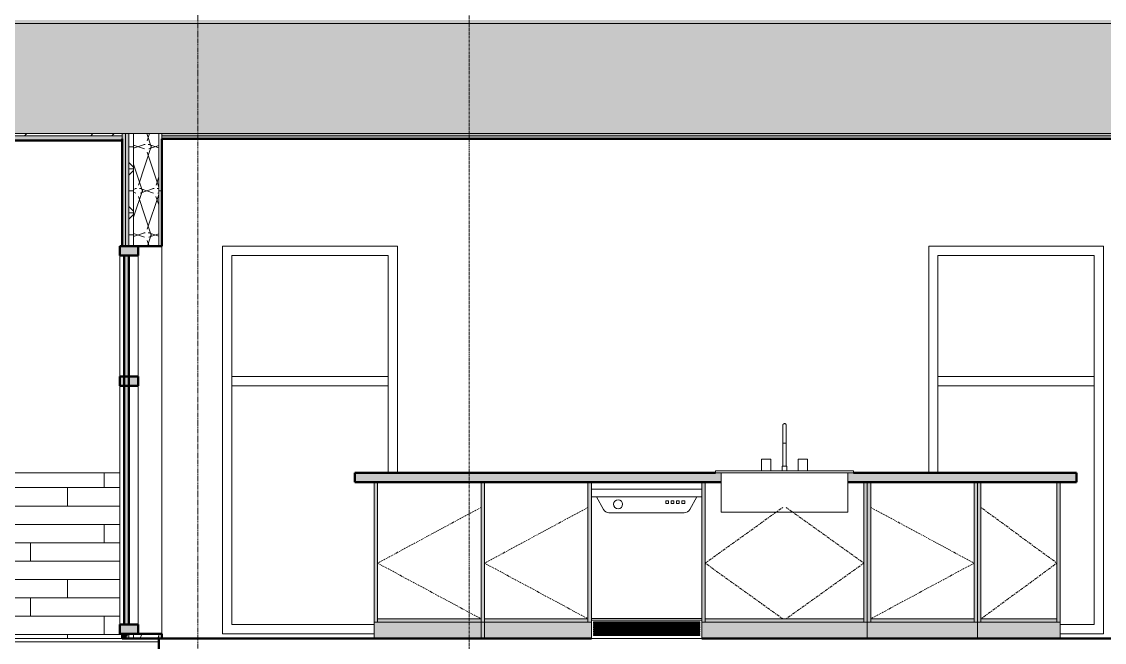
# Model space of a CAD drawing. Header units: inches. Extents: x 9610 to 16692, y -360 to 647.
# Drawn here: x 13235.3 to 13470.8, y -0.9 to 134.2 of the extents above; entities that cross this region are included whole.
import ezdxf

# ---------------------------------------------------------------- set-up
doc = ezdxf.new("R2010")
doc.units = ezdxf.units.IN
doc.header["$MEASUREMENT"] = 0
for name, pattern in [('Aligning Line 1_8_', [0.25, 0.125, -0.125]), ('Center', [1.25, 0.25, -0.1875, 0.625, -0.1875]), ('Dash Dot 3_16_', [0.3125, 0.1875, -0.0625, 0, -0.0625]), ('Grid Line 1_2_', [0.875, 0.5, -0.125, 0.125, -0.125])]:
    doc.linetypes.add(name, pattern=pattern)
for name, color, linetype, lineweight in [('0-4', 55, 'Continuous', 9), ('0-6', 170, 'Continuous', 5), ('A-ANNO-SYMB-1', 150, 'Dash Dot 3_16_', 9), ('A-CLNG', 13, 'Continuous', 13), ('A-CLNG-2', 23, 'Continuous', 13), ('A-CLNG-3', 13, 'Continuous', 50), ('A-CLNG-PATT-1', 13, 'Continuous', 9), ('A-FLOR-10', 192, 'Continuous', 50), ('A-FLOR-11', 135, 'Continuous', 13), ('A-FLOR-4', 31, 'Continuous', 5), ('A-FLOR-5', 251, 'Continuous', 5), ('A-FLOR-LEVL-1', 51, 'Grid Line 1_2_', 9), ('A-FLOR-MCUT', 51, 'Continuous', 13), ('A-FLOR-PATT-1', 8, 'Continuous', 9), ('A-GLAZ-1', 135, 'Continuous', 13), ('A-GLAZ-2', 90, 'Continuous', 13), ('A-GLAZ-3', 27, 'Continuous', 13), ('A-GLAZ-5', 151, 'Continuous', 50), ('A-WALL', 113, 'Continuous', 13), ('A-WALL-10', 113, 'Continuous', 50), ('A-WALL-3', 135, 'Continuous', 13), ('A-WALL-6', 8, 'Continuous', 5), ('A-WALL-7', 23, 'Continuous', 13), ('A-WALL-PATT-2', 55, 'Continuous', 9), ('A-WALL-PATT-5', 111, 'Continuous', 9), ('G-ANNO-SYMB', 111, 'Aligning Line 1_8_', 9), ('P-SANR-FIXT-1', 55, 'Continuous', 9), ('Q-CASE-1', 53, 'Continuous', 9), ('Q-CASE-2', 10, 'Continuous', 50), ('Q-CASE-4', 250, 'Continuous', 9), ('Q-CASE-5', 250, 'Center', 9), ('Q-SPCQ-1', 55, 'Continuous', 9), ('S-GRID-1', 1, 'Grid Line 1_2_', 9)]:
    doc.layers.add(name, color=color, linetype=linetype, lineweight=lineweight)
pattern_1 = [(0, (14416.421, 59.024), (30.72, 7.68), [1.267, -21.773, 1.267, -21.773, -122.88]), (0, (14416.421, 59.024), (30.72, 7.68), [-46.08, 1.267, -44.813, 1.267, -21.773, -53.76]), (0, (14416.421, 59.024), (30.72, 7.68), [-115.2, 1.267, -14.093, 1.267, -37.133]), (120, (14427.941, 62.864), (-22.011075, 22.7643), [1.267, -21.773, 1.267, -21.773, -122.88]), (120, (14427.941, 62.864), (-22.011075, 22.7643), [-46.08, 1.267, -44.813, 1.267, -21.773, -53.76]), (120, (14427.941, 62.864), (-22.011075, 22.7643), [-115.2, 1.267, -14.093, 1.267, -37.133]), (240, (14431.781, 78.224), (-8.708925, -30.4443), [1.267, -21.773, 1.267, -21.773, -122.88]), (240, (14431.781, 78.224), (-8.708925, -30.4443), [-46.08, 1.267, -44.813, 1.267, -21.773, -53.76]), (240, (14431.781, 78.224), (-8.708925, -30.4443), [-115.2, 1.267, -14.093, 1.267, -37.133])]
pattern_2 = [(0, (14416.421, 59.024), (0, 4.798), []), (315, (14416.4212, 59.024), (4.798427, 0), [6.786, -6.786]), (45, (14416.4212, 59.024), (4.798427, 0), [6.786, -6.786])]

# ---------------------------------------------------------------- blocks, each defined once
blk = doc.blocks.new('Sink Kitchen-Single - 30_ x 21_-366345-BUILDING SECTION - NORTH_SOUTH - LOOKING WEST')
at = {"layer": 'P-SANR-FIXT-1'}
for p, q in [((2241.57, 43.87), (2241.57, 37.5)), ((2241.57, 43.87), (2241.57, 42.5)), ((2241.94, 42.5), (2241.58, 42.5)), ((2242.31, 42.5), (2241.94, 42.5)), ((2242.32, 37.5), (2242.32, 43.87)), ((2242.32, 42.5), (2242.32, 43.87)), ((2236.94, 39), (2236.94, 36.5)), ((2236.94, 39), (2238.94, 39)), ((2238.94, 36.5), (2238.94, 39)), ((2244.94, 39), (2244.94, 36.5)), ((2244.94, 39), (2246.94, 39)), ((2246.94, 36.5), (2246.94, 39)), ((2226.94, 36.5), (2256.94, 36.5)), ((2226.94, 36), (2226.94, 36.5)), ((2256.94, 36), (2226.94, 36)), ((2228.19, 36), (2228.19, 27.5)), ((2241.44, 37.5), (2241.44, 36.5)), ((2241.44, 37.5), (2242.44, 37.5)), ((2242.44, 36.5), (2242.44, 37.5)), ((2255.69, 27.5), (2255.69, 36)), ((2256.94, 36), (2256.94, 36.5)), ((2228.19, 27.5), (2230.44, 27.5)), ((2230.44, 27.5), (2253.44, 27.5)), ((2253.44, 27.5), (2255.69, 27.5))]:
    blk.add_line(p, q, dxfattribs=at)
at = {"layer": 'P-SANR-FIXT-1', "flags": 128}
for points in [[(2241.57, 46.37), (2241.57, 46.39), (2241.57, 46.4), (2241.57, 46.42), (2241.57, 46.43), (2241.58, 46.45), (2241.58, 46.46), (2241.58, 46.48), (2241.59, 46.49), (2241.59, 46.51), (2241.6, 46.52), (2241.6, 46.53), (2241.61, 46.55), (2241.62, 46.56), (2241.63, 46.57), (2241.63, 46.59), (2241.64, 46.6), (2241.65, 46.61), (2241.66, 46.62), (2241.67, 46.63), (2241.68, 46.64), (2241.69, 46.65), (2241.7, 46.66), (2241.72, 46.67), (2241.73, 46.68), (2241.74, 46.69), (2241.75, 46.7), (2241.77, 46.71), (2241.78, 46.71), (2241.79, 46.72), (2241.81, 46.72), (2241.82, 46.73), (2241.84, 46.73), (2241.85, 46.74), (2241.86, 46.74), (2241.88, 46.74), (2241.89, 46.75), (2241.91, 46.75), (2241.92, 46.75), (2241.94, 46.75), (2241.94, 46.75)], [(2241.57, 46.3), (2241.57, 46.32), (2241.57, 46.34), (2241.57, 46.35), (2241.57, 46.36), (2241.57, 46.37), (2241.57, 46.37)], [(2241.57, 46.37), (2241.57, 46.37), (2241.57, 46.37), (2241.57, 46.36), (2241.57, 46.34), (2241.57, 46.33), (2241.57, 46.3), (2241.57, 46.28), (2241.57, 46.25), (2241.57, 46.21), (2241.57, 46.18), (2241.57, 46.14), (2241.57, 46.09), (2241.57, 46.04), (2241.57, 45.99), (2241.57, 45.94), (2241.57, 45.88), (2241.57, 45.82), (2241.57, 45.75), (2241.57, 45.69), (2241.57, 45.62), (2241.57, 45.54), (2241.57, 45.47), (2241.57, 45.39), (2241.57, 45.31), (2241.57, 45.23), (2241.57, 45.14), (2241.57, 45.05), (2241.57, 44.96), (2241.57, 44.87), (2241.57, 44.78), (2241.57, 44.69), (2241.57, 44.59), (2241.57, 44.5), (2241.57, 44.4), (2241.57, 44.3), (2241.57, 44.2), (2241.57, 44.1), (2241.57, 44), (2241.57, 43.9), (2241.57, 43.87)], [(2241.57, 43.87), (2241.57, 43.97), (2241.57, 44.07), (2241.57, 44.17), (2241.57, 44.27), (2241.57, 44.37), (2241.57, 44.47), (2241.57, 44.57), (2241.57, 44.66), (2241.57, 44.76), (2241.57, 44.85), (2241.57, 44.94), (2241.57, 45.03), (2241.57, 45.12), (2241.57, 45.2), (2241.57, 45.29), (2241.57, 45.37), (2241.57, 45.45), (2241.57, 45.52), (2241.57, 45.6), (2241.57, 45.67), (2241.57, 45.74), (2241.57, 45.8), (2241.57, 45.86), (2241.57, 45.92), (2241.57, 45.98), (2241.57, 46.03), (2241.57, 46.08), (2241.57, 46.13), (2241.57, 46.17)], [(2241.94, 46.75), (2241.96, 46.75), (2241.97, 46.75), (2241.99, 46.75), (2242, 46.75), (2242.02, 46.74), (2242.03, 46.74), (2242.05, 46.74), (2242.06, 46.73), (2242.07, 46.73), (2242.09, 46.72), (2242.1, 46.71), (2242.12, 46.71), (2242.13, 46.7), (2242.14, 46.69), (2242.15, 46.68), (2242.17, 46.68), (2242.18, 46.67), (2242.19, 46.66), (2242.2, 46.65), (2242.21, 46.64), (2242.22, 46.63), (2242.23, 46.61), (2242.24, 46.6), (2242.25, 46.59), (2242.26, 46.58), (2242.27, 46.56), (2242.27, 46.55), (2242.28, 46.54), (2242.29, 46.52), (2242.29, 46.51), (2242.3, 46.5), (2242.3, 46.48), (2242.31, 46.47), (2242.31, 46.45), (2242.31, 46.44), (2242.31, 46.42), (2242.32, 46.41), (2242.32, 46.39), (2242.32, 46.38), (2242.32, 46.37)], [(2242.32, 46.37), (2242.32, 46.37), (2242.32, 46.36), (2242.32, 46.34), (2242.32, 46.33), (2242.32, 46.3), (2242.32, 46.28)], [(2242.32, 43.87), (2242.32, 43.97), (2242.32, 44.07), (2242.32, 44.17), (2242.32, 44.27), (2242.32, 44.37), (2242.32, 44.47), (2242.32, 44.57), (2242.32, 44.66), (2242.32, 44.76), (2242.32, 44.85), (2242.32, 44.94), (2242.32, 45.03), (2242.32, 45.12), (2242.32, 45.2), (2242.32, 45.29), (2242.32, 45.37), (2242.32, 45.45), (2242.32, 45.52), (2242.32, 45.6), (2242.32, 45.67), (2242.32, 45.74), (2242.32, 45.8), (2242.32, 45.86), (2242.32, 45.92), (2242.32, 45.98), (2242.32, 46.03), (2242.32, 46.08), (2242.32, 46.13), (2242.32, 46.17), (2242.32, 46.21), (2242.32, 46.24), (2242.32, 46.27), (2242.32, 46.3), (2242.32, 46.32), (2242.32, 46.34), (2242.32, 46.35), (2242.32, 46.36), (2242.32, 46.37), (2242.32, 46.37), (2242.32, 46.37)], [(2242.32, 46.14), (2242.32, 46.09), (2242.32, 46.04), (2242.32, 45.99), (2242.32, 45.94), (2242.32, 45.88), (2242.32, 45.82), (2242.32, 45.75), (2242.32, 45.69), (2242.32, 45.62), (2242.32, 45.54), (2242.32, 45.47), (2242.32, 45.39), (2242.32, 45.31), (2242.32, 45.23), (2242.32, 45.14), (2242.32, 45.05), (2242.32, 44.96), (2242.32, 44.87), (2242.32, 44.78), (2242.32, 44.69), (2242.32, 44.59), (2242.32, 44.5), (2242.32, 44.4), (2242.32, 44.3), (2242.32, 44.2), (2242.32, 44.1), (2242.32, 44), (2242.32, 43.9), (2242.32, 43.87)]]:
    blk.add_lwpolyline(points, dxfattribs=at)
blk = doc.blocks.new('Dishwasher_15404 - 34_ counter-547918-BUILDING SECTION - NORTH_SOUTH - LOOKING WEST')
at = {"layer": 'Q-SPCQ-1'}
for p, q in [((2199.94, 32.5), (2199.94, 30.79)), ((2199.94, 32.5), (2200.14, 32.5)), ((2200.14, 30.79), (2199.94, 30.79)), ((2199.94, 30.79), (2199.94, 4.33)), ((2199.94, 30.79), (2200.14, 30.79)), ((2200.14, 32.5), (2222.87, 32.5)), ((2201.04, 30.79), (2200.14, 30.79)), ((2200.14, 30.79), (2201.04, 30.79)), ((2222.85, 30.79), (2201.04, 30.79)), ((2201.04, 30.79), (2202.55, 28.06)), ((2221.33, 28.06), (2222.85, 30.79)), ((2222.85, 30.79), (2223.75, 30.79)), ((2222.87, 32.5), (2223.94, 32.5)), ((2223.75, 30.79), (2223.94, 30.79)), ((2223.94, 30.79), (2223.94, 32.5)), ((2223.94, 4.33), (2223.94, 30.79)), ((2216.68, 29.94), (2216.09, 29.94)), ((2216.09, 29.94), (2216.09, 29.35)), ((2216.09, 29.35), (2216.68, 29.35)), ((2216.68, 29.35), (2216.68, 29.94)), ((2217.86, 29.94), (2217.27, 29.94)), ((2217.27, 29.94), (2217.27, 29.35)), ((2217.27, 29.35), (2217.86, 29.35)), ((2217.86, 29.35), (2217.86, 29.94)), ((2219.05, 29.94), (2218.45, 29.94)), ((2218.45, 29.94), (2218.45, 29.35)), ((2218.45, 29.35), (2219.05, 29.35)), ((2219.05, 29.35), (2219.05, 29.94)), ((2220.23, 29.94), (2219.64, 29.94)), ((2219.64, 29.94), (2219.64, 29.35)), ((2219.64, 29.35), (2220.23, 29.35)), ((2220.23, 29.35), (2220.23, 29.94)), ((2203.76, 27.35), (2220.13, 27.35)), ((2200.14, 4.33), (2199.94, 4.33)), ((2199.94, 3.94), (2199.94, 4.33)), ((2223.94, 3.94), (2199.94, 3.94)), ((2199.94, 3.94), (2199.94, 0)), ((2223.75, 4.33), (2200.14, 4.33)), ((2200.37, 3.39), (2200.37, 3.59)), ((2200.37, 3.59), (2201.52, 3.59)), ((2201.52, 3.39), (2200.37, 3.39)), ((2200.37, 3), (2200.37, 3.2)), ((2200.37, 3.2), (2201.52, 3.2)), ((2201.52, 3), (2200.37, 3)), ((2200.37, 2.61), (2200.37, 2.8)), ((2200.37, 2.8), (2201.52, 2.8)), ((2201.52, 2.61), (2200.37, 2.61)), ((2200.37, 2.21), (2200.37, 2.41)), ((2200.37, 2.41), (2201.52, 2.41)), ((2201.52, 3.94), (2222.37, 3.94)), ((2201.52, 3.59), (2222.37, 3.59)), ((2222.37, 3.39), (2201.52, 3.39)), ((2201.52, 3.2), (2222.37, 3.2)), ((2222.37, 3), (2201.52, 3)), ((2201.52, 2.8), (2222.37, 2.8)), ((2222.37, 2.61), (2201.52, 2.61)), ((2201.52, 2.41), (2222.37, 2.41)), ((2222.37, 3.59), (2223.52, 3.59)), ((2223.52, 3.39), (2222.37, 3.39)), ((2222.37, 3.2), (2223.52, 3.2)), ((2223.52, 3), (2222.37, 3)), ((2222.37, 2.8), (2223.52, 2.8)), ((2223.52, 2.61), (2222.37, 2.61)), ((2222.37, 2.41), (2223.52, 2.41)), ((2223.52, 3.59), (2223.52, 3.39)), ((2223.52, 3.2), (2223.52, 3)), ((2223.52, 2.8), (2223.52, 2.61)), ((2223.52, 2.41), (2223.52, 2.21)), ((2223.94, 4.33), (2223.75, 4.33)), ((2223.94, 3.94), (2223.94, 4.33)), ((2223.94, 0), (2223.94, 3.94)), ((2201.52, 2.21), (2200.37, 2.21)), ((2200.37, 1.82), (2200.37, 2.02)), ((2200.37, 2.02), (2201.52, 2.02)), ((2201.52, 1.82), (2200.37, 1.82)), ((2200.37, 1.43), (2200.37, 1.62)), ((2200.37, 1.62), (2201.52, 1.62)), ((2201.52, 1.43), (2200.37, 1.43)), ((2200.37, 1.03), (2200.37, 1.23)), ((2200.37, 1.23), (2201.52, 1.23)), ((2201.52, 1.03), (2200.37, 1.03)), ((2200.37, 0.64), (2200.37, 0.84)), ((2200.37, 0.84), (2201.52, 0.84)), ((2201.52, 0.64), (2200.37, 0.64)), ((2222.37, 2.21), (2201.52, 2.21)), ((2201.52, 2.02), (2222.37, 2.02)), ((2222.37, 1.82), (2201.52, 1.82)), ((2201.52, 1.62), (2222.37, 1.62)), ((2222.37, 1.43), (2201.52, 1.43)), ((2201.52, 1.23), (2222.37, 1.23)), ((2222.37, 1.03), (2201.52, 1.03)), ((2201.52, 0.84), (2222.37, 0.84)), ((2222.37, 0.64), (2201.52, 0.64)), ((2223.52, 2.21), (2222.37, 2.21)), ((2222.37, 2.02), (2223.52, 2.02)), ((2223.52, 1.82), (2222.37, 1.82)), ((2222.37, 1.62), (2223.52, 1.62)), ((2223.52, 1.43), (2222.37, 1.43)), ((2222.37, 1.23), (2223.52, 1.23)), ((2223.52, 1.03), (2222.37, 1.03)), ((2222.37, 0.84), (2223.52, 0.84)), ((2223.52, 0.64), (2222.37, 0.64)), ((2223.52, 2.02), (2223.52, 1.82)), ((2223.52, 1.62), (2223.52, 1.43)), ((2223.52, 1.23), (2223.52, 1.03)), ((2223.52, 0.84), (2223.52, 0.64)), ((2201.52, 0), (2199.94, 0)), ((2222.37, 0), (2201.52, 0)), ((2223.94, 0), (2222.37, 0))]:
    blk.add_line(p, q, dxfattribs=at)
for centre, radius, start, end in [((2205.75, 29.2), 0.984, 90, 270), ((2205.75, 29.2), 0.984, 270, 90), ((2203.76, 28.72), 1.38, 209, 270), ((2220.13, 28.72), 1.38, 270, 331)]:
    blk.add_arc(centre, radius, start, end, dxfattribs=at)
blk = doc.blocks.new('OD_CW_Countertop - OD_CW_Countertop-2216630-BUILDING SECTION - NORTH_SOUTH - LOOKING WEST')
at = {"layer": 'Q-CASE-1'}
h = blk.add_hatch(color=256, dxfattribs=at)
h.paths.add_polyline_path([(2284.69, 34), (2305.47, 34), (2305.47, 36), (2255.69, 36), (2255.69, 34), (2283.19, 34)], flags=0)
h.paths.add_polyline_path([(2199.19, 34), (2228.19, 34), (2228.19, 36), (2148.45, 36), (2148.45, 34), (2197.9, 34)], flags=0)
at = {"layer": 'Q-CASE-2'}
for p, q in [((2148.45, 36), (2148.45, 34)), ((2226.94, 36), (2148.45, 36)), ((2305.47, 36), (2256.94, 36)), ((2305.47, 34), (2305.47, 36)), ((2148.45, 34), (2228.19, 34)), ((2255.69, 34), (2305.47, 34))]:
    blk.add_line(p, q, dxfattribs=at)
blk = doc.blocks.new('Base Cabinet-Double Door _ 1 Drawer - 36_-2217066-BUILDING SECTION - NORTH_SOUTH - LOOKING WEST')
at = {"layer": 'Q-CASE-1'}
h = blk.add_hatch(color=256, dxfattribs=at)
h.paths.add_polyline_path([(2224.69, 3.5), (2224.69, 34), (2223.94, 34), (2223.94, 3.5)], flags=0)
h.paths.add_polyline_path([(2259.94, 3.5), (2259.94, 34), (2259.19, 34), (2259.19, 3.5)], flags=0)
for points in [[(2259.94, 0), (2259.94, 3.5), (2223.94, 3.5), (2223.94, 0), (2251.71, 0)], [(2259.19, 3.5), (2259.19, 4.25), (2224.69, 4.25), (2224.69, 3.5), (2248.55, 3.5)]]:
    blk.add_hatch(color=256, dxfattribs=at).paths.add_polyline_path(points, flags=0)
at = {"layer": 'Q-CASE-4'}
for p, q in [((2224.69, 34), (2223.94, 34)), ((2223.94, 34), (2223.94, 32.5)), ((2224.69, 3.5), (2224.69, 34)), ((2259.19, 34), (2259.19, 3.5)), ((2259.94, 34), (2259.19, 34)), ((2259.94, 3.5), (2259.94, 34)), ((2223.94, 3.5), (2224.69, 3.5)), ((2259.94, 3.5), (2223.94, 3.5)), ((2259.19, 4.25), (2224.69, 4.25)), ((2224.69, 4.25), (2224.69, 3.5)), ((2224.69, 3.5), (2259.19, 3.5)), ((2259.19, 3.5), (2259.19, 4.25)), ((2259.19, 3.5), (2259.94, 3.5)), ((2259.94, 0), (2259.94, 3.5)), ((2223.94, 0), (2259.94, 0))]:
    blk.add_line(p, q, dxfattribs=at)
at = {"layer": 'Q-CASE-5'}
for p, q in [((2241.57, 28.5), (2224.69, 16.37)), ((2259.19, 16.37), (2242.32, 28.5)), ((2224.69, 16.37), (2241.57, 4.25)), ((2242.32, 4.25), (2259.19, 16.37))]:
    blk.add_line(p, q, dxfattribs=at)
blk = doc.blocks.new('Base Cabinet-Single Door _ Drawer - 24_-2171315-BUILDING SECTION - NORTH_SOUTH - LOOKING WEST')
at = {"layer": 'Q-CASE-1'}
h = blk.add_hatch(color=256, dxfattribs=at)
h.paths.add_polyline_path([(2260.69, 3.5), (2260.69, 34), (2259.94, 34), (2259.94, 3.5)], flags=0)
h.paths.add_polyline_path([(2283.19, 3.5), (2283.94, 3.5), (2283.94, 34), (2283.19, 34), (2283.19, 22.68)], flags=0)
for points in [[(2282.32, 0), (2283.94, 0), (2283.94, 3.5), (2259.94, 3.5), (2259.94, 0), (2273.31, 0)], [(2275.31, 3.5), (2283.19, 3.5), (2283.19, 4.25), (2260.69, 4.25), (2260.69, 3.5), (2273.31, 3.5)]]:
    blk.add_hatch(color=256, dxfattribs=at).paths.add_polyline_path(points, flags=0)
at = {"layer": 'Q-CASE-4'}
for p, q in [((2260.69, 34), (2259.94, 34)), ((2259.94, 34), (2259.94, 3.5)), ((2260.69, 3.5), (2260.69, 34)), ((2283.19, 34), (2283.19, 3.5)), ((2283.94, 34), (2283.19, 34)), ((2283.94, 3.5), (2283.94, 34)), ((2259.94, 3.5), (2260.69, 3.5)), ((2283.94, 3.5), (2259.94, 3.5)), ((2259.94, 3.5), (2259.94, 0)), ((2283.19, 4.25), (2260.69, 4.25)), ((2260.69, 4.25), (2260.69, 3.5)), ((2260.69, 3.5), (2283.19, 3.5)), ((2283.19, 3.5), (2283.19, 4.25)), ((2283.19, 3.5), (2283.94, 3.5)), ((2283.94, 0), (2283.94, 3.5)), ((2259.94, 0), (2283.94, 0))]:
    blk.add_line(p, q, dxfattribs=at)
at = {"layer": 'Q-CASE-5'}
for p, q in [((2260.69, 28.5), (2283.19, 16.37)), ((2283.19, 16.37), (2260.69, 4.25))]:
    blk.add_line(p, q, dxfattribs=at)
blk = doc.blocks.new('Base Cabinet-Single Door _ Drawer - 18_-2171622-BUILDING SECTION - NORTH_SOUTH - LOOKING WEST')
at = {"layer": 'Q-CASE-1'}
h = blk.add_hatch(color=256, dxfattribs=at)
h.paths.add_polyline_path([(2284.69, 3.5), (2284.69, 34), (2283.94, 34), (2283.94, 3.5)], flags=0)
h.paths.add_polyline_path([(2301.19, 3.5), (2301.94, 3.5), (2301.94, 34), (2301.19, 34), (2301.19, 11.14)], flags=0)
for points in [[(2301.94, 0), (2301.94, 3.5), (2283.94, 3.5), (2283.94, 0)], [(2301.19, 3.5), (2301.19, 4.25), (2284.69, 4.25), (2284.69, 3.5)]]:
    blk.add_hatch(color=256, dxfattribs=at).paths.add_polyline_path(points, flags=0)
at = {"layer": 'Q-CASE-4'}
for p, q in [((2284.69, 34), (2283.94, 34)), ((2283.94, 34), (2283.94, 3.5)), ((2284.69, 3.5), (2284.69, 34)), ((2301.19, 34), (2301.19, 3.5)), ((2301.94, 34), (2301.19, 34)), ((2301.94, 3.5), (2301.94, 34)), ((2283.94, 3.5), (2284.69, 3.5)), ((2301.94, 3.5), (2283.94, 3.5)), ((2283.94, 3.5), (2283.94, 0)), ((2301.19, 4.25), (2284.69, 4.25)), ((2284.69, 4.25), (2284.69, 3.5)), ((2284.69, 3.5), (2301.19, 3.5)), ((2301.19, 3.5), (2301.19, 4.25)), ((2301.19, 3.5), (2301.94, 3.5)), ((2301.94, 0), (2301.94, 3.5)), ((2283.94, 0), (2301.94, 0))]:
    blk.add_line(p, q, dxfattribs=at)
at = {"layer": 'Q-CASE-5'}
for p, q in [((2284.69, 28.5), (2301.19, 16.37)), ((2301.19, 16.37), (2284.69, 4.25))]:
    blk.add_line(p, q, dxfattribs=at)
blk = doc.blocks.new('Base Cabinet-Single Door _ Drawer - 24_-2164611-BUILDING SECTION - NORTH_SOUTH - LOOKING WEST')
at = {"layer": 'Q-CASE-1'}
h = blk.add_hatch(color=256, dxfattribs=at)
h.paths.add_polyline_path([(2175.94, 3.5), (2176.69, 3.5), (2176.67, 34), (2175.94, 34), (2175.94, 22.68)], flags=0)
h.paths.add_polyline_path([(2199.19, 3.5), (2199.94, 3.5), (2199.94, 34), (2199.19, 34), (2199.19, 3.94)], flags=0)
for points in [[(2199.94, 0), (2199.94, 3.5), (2175.94, 3.5), (2175.94, 0), (2197.9, 0)], [(2176.69, 3.5), (2199.19, 3.5), (2199.19, 4.25), (2176.69, 4.25)]]:
    blk.add_hatch(color=256, dxfattribs=at).paths.add_polyline_path(points, flags=0)
at = {"layer": 'Q-CASE-4'}
for p, q in [((2176.69, 34), (2175.94, 34)), ((2175.94, 34), (2175.94, 3.5)), ((2176.69, 3.5), (2176.69, 34)), ((2199.19, 34), (2199.19, 3.5)), ((2199.94, 34), (2199.19, 34)), ((2199.94, 32.5), (2199.94, 34)), ((2175.94, 3.5), (2176.69, 3.5)), ((2199.94, 3.5), (2175.94, 3.5)), ((2175.94, 3.5), (2175.94, 0)), ((2199.19, 4.25), (2176.69, 4.25)), ((2176.69, 4.25), (2176.69, 3.5)), ((2176.69, 3.5), (2199.19, 3.5)), ((2199.19, 3.5), (2199.19, 4.25)), ((2199.19, 3.5), (2199.94, 3.5)), ((2175.94, 0), (2199.94, 0))]:
    blk.add_line(p, q, dxfattribs=at)
at = {"layer": 'Q-CASE-5'}
for p, q in [((2199.19, 28.5), (2176.69, 16.37)), ((2176.69, 16.37), (2199.19, 4.25))]:
    blk.add_line(p, q, dxfattribs=at)
blk = doc.blocks.new('Base Cabinet-Single Door _ Drawer - 24_-V72-BUILDING SECTION - NORTH_SOUTH - LOOKING WEST')
at = {"layer": 'Q-CASE-1'}
for points in [[(2153.42, 3.5), (2153.42, 34), (2152.67, 34), (2152.67, 3.5)], [(2152.67, 0), (2175.94, 0), (2175.92, 3.5), (2152.67, 3.5), (2152.67, 0.23)], [(2155.74, 3.5), (2175.92, 3.5), (2175.92, 4.25), (2153.42, 4.25), (2153.42, 3.5)]]:
    blk.add_hatch(color=256, dxfattribs=at).paths.add_polyline_path(points, flags=0)
at = {"layer": 'Q-CASE-4'}
for p, q in [((2153.42, 34), (2152.67, 34)), ((2152.67, 34), (2152.67, 3.5)), ((2153.42, 3.5), (2153.42, 34)), ((2175.92, 34), (2175.92, 3.5)), ((2176.67, 34), (2175.92, 34)), ((2176.67, 3.5), (2176.67, 34)), ((2152.67, 3.5), (2153.42, 3.5)), ((2176.67, 3.5), (2152.67, 3.5)), ((2152.67, 3.5), (2152.67, 0)), ((2175.92, 4.25), (2153.42, 4.25)), ((2153.42, 4.25), (2153.42, 3.5)), ((2153.42, 3.5), (2175.92, 3.5)), ((2175.92, 3.5), (2175.92, 4.25)), ((2175.92, 3.5), (2176.67, 3.5)), ((2176.67, 0), (2176.67, 3.5)), ((2152.67, 0), (2176.67, 0))]:
    blk.add_line(p, q, dxfattribs=at)
at = {"layer": 'Q-CASE-5'}
for p, q in [((2175.92, 28.5), (2153.42, 16.37)), ((2153.42, 16.37), (2175.92, 4.25))]:
    blk.add_line(p, q, dxfattribs=at)
blk = doc.blocks.new('CTR - 1st Phase - Unit Layouts_rvt-2-BUILDING SECTION - NORTH_SOUTH - LOOKING WEST')
at = {"layer": '0-4'}
for name in ['Sink Kitchen-Single - 30_ x 21_-366345-BUILDING SECTION - NORTH_SOUTH - LOOKING WEST', 'OD_CW_Countertop - OD_CW_Countertop-2216630-BUILDING SECTION - NORTH_SOUTH - LOOKING WEST', 'Base Cabinet-Single Door _ Drawer - 24_-V72-BUILDING SECTION - NORTH_SOUTH - LOOKING WEST', 'Base Cabinet-Single Door _ Drawer - 24_-2164611-BUILDING SECTION - NORTH_SOUTH - LOOKING WEST', 'Base Cabinet-Double Door _ 1 Drawer - 36_-2217066-BUILDING SECTION - NORTH_SOUTH - LOOKING WEST', 'Base Cabinet-Single Door _ Drawer - 24_-2171315-BUILDING SECTION - NORTH_SOUTH - LOOKING WEST', 'Base Cabinet-Single Door _ Drawer - 18_-2171622-BUILDING SECTION - NORTH_SOUTH - LOOKING WEST', 'Dishwasher_15404 - 34_ counter-547918-BUILDING SECTION - NORTH_SOUTH - LOOKING WEST']:
    blk.add_blockref(name, (0, 0), dxfattribs=at)
blk = doc.blocks.new('_THE_ WINDOW _ DOOR - Window - 1st Floor-V110-BUILDING SECTION - NORTH_SOUTH - LOOKING WEST')
at = {"layer": 'A-GLAZ-1'}
for p, q in [((2275.31, 36), (2275.31, 83.37)), ((2275.31, 83.37), (2309.34, 83.37)), ((2309.34, 83.37), (2309.34, 3)), ((2309.34, 57), (2275.31, 57)), ((2275.31, 57), (2275.31, 55)), ((2309.34, 55), (2309.34, 57)), ((2275.31, 55), (2309.34, 55)), ((2309.34, 3), (2301.94, 3))]:
    blk.add_line(p, q, dxfattribs=at)
blk = doc.blocks.new('_THE_ WINDOW _ DOOR - Window - 1st Floor-V111-BUILDING SECTION - NORTH_SOUTH - LOOKING WEST')
at = {"layer": 'A-GLAZ-1'}
for p, q in [((2121.71, 3), (2121.71, 83.37)), ((2121.71, 83.37), (2155.74, 83.37)), ((2155.74, 83.37), (2155.74, 36)), ((2155.74, 57), (2121.71, 57)), ((2121.71, 57), (2121.71, 55)), ((2155.74, 55), (2155.74, 57)), ((2121.71, 55), (2155.74, 55)), ((2152.67, 3), (2121.71, 3))]:
    blk.add_line(p, q, dxfattribs=at)
blk = doc.blocks.new('_THE_ WINDOW _ DOOR - Window - 1st Floor-V112-BUILDING SECTION - NORTH_SOUTH - LOOKING WEST')
at = {"layer": 'A-GLAZ-2'}
blk.add_hatch(color=256, dxfattribs=at).paths.add_polyline_path([(2099, 3), (2099.32, 3), (2099.32, 83.37), (2098.32, 83.37), (2098.32, 3), (2098.8, 3)], flags=0)
at = {"layer": 'A-GLAZ-3'}
h = blk.add_hatch(color=256, dxfattribs=at)
h.paths.add_polyline_path([(2097.32, 1), (2101.32, 1), (2101.32, 3), (2097.32, 3)], flags=0)
h.paths.add_polyline_path([(2097.82, 83.37), (2101.32, 83.37), (2101.32, 85.37), (2097.32, 85.37), (2097.32, 83.37)], flags=0)
h = blk.add_hatch(color=256, dxfattribs=at)
h.paths.add_polyline_path([(2098.32, 55), (2098.32, 57), (2097.32, 57), (2097.32, 55), (2098.18, 55)], flags=0)
h.paths.add_polyline_path([(2101.32, 55), (2101.32, 57), (2099.32, 57), (2099.32, 55)], flags=0)
blk.add_hatch(color=256, dxfattribs=at).paths.add_polyline_path([(2097.82, 0.5), (2098.82, 0.5), (2098.82, 1), (2097.82, 1)], flags=0)
at = {"layer": 'A-GLAZ-1'}
for p, q in [((2097.32, 57), (2097.32, 83.37)), ((2101.32, 83.37), (2101.32, 57)), ((2097.32, 3), (2097.32, 55)), ((2101.32, 55), (2101.32, 3))]:
    blk.add_line(p, q, dxfattribs=at)
at = {"layer": 'A-GLAZ-5'}
for p, q in [((2101.32, 85.37), (2097.32, 85.37)), ((2097.32, 85.37), (2097.32, 83.37)), ((2101.32, 83.37), (2101.32, 85.37)), ((2097.32, 83.37), (2101.32, 83.37)), ((2098.32, 83.37), (2098.32, 3)), ((2099.32, 83.37), (2098.32, 83.37)), ((2099.32, 3), (2099.32, 83.37)), ((2101.32, 57), (2097.32, 57)), ((2097.32, 57), (2097.32, 55)), ((2101.32, 55), (2101.32, 57)), ((2097.32, 55), (2101.32, 55)), ((2101.32, 3), (2097.32, 3)), ((2097.32, 3), (2097.32, 1)), ((2098.32, 3), (2099.32, 3)), ((2101.32, 1), (2101.32, 3)), ((2097.32, 1), (2101.32, 1)), ((2098.82, 1), (2097.82, 1)), ((2097.82, 1), (2097.82, 0.5)), ((2097.82, 0.5), (2098.82, 0.5)), ((2098.82, 0.5), (2098.82, 1))]:
    blk.add_line(p, q, dxfattribs=at)

msp = doc.modelspace()

# ---------------------------------------------------------------- hatches: boundary and pattern name
at = {"layer": 'A-CLNG-2'}
h = msp.add_hatch(color=256, dxfattribs=at)
h.paths.add_polyline_path([(13228.274, 108.375), (13257.139, 108.375), (13257.139, 109.375), (13227.489, 109.375), (13227.489, 108.375), (13228.239, 108.375)], flags=0)
h.paths.add_polyline_path([(14994.9257, 108.375), (15019.789, 108.375), (15019.789, 109.375), (14990.139, 109.375), (14990.139, 108.375)], flags=0)
at = {"layer": 'A-CLNG-PATT-1'}
h = msp.add_hatch(dxfattribs=at)
h.set_pattern_fill('FP_48', color=256, style=0, pattern_type=2)
h.set_pattern_definition([(45, (14416.421, 59.024), (-9.50352, 9.50352), []), (45, (14416.421, 73.424), (-9.50352, 9.50352), [])])
h.paths.add_polyline_path([(13228.2485, 109.375), (13257.139, 109.375), (13257.139, 109.875), (13229.989, 109.875), (13228.989, 109.75), (13227.489, 109.75), (13227.489, 109.375), (13228.239, 109.375)], flags=0)
h.paths.add_polyline_path([(14994.9257, 109.375), (15019.789, 109.375), (15019.789, 109.875), (14990.139, 109.8727), (14990.139, 109.375)], flags=0)
at = {"layer": 'A-FLOR-4'}
h = msp.add_hatch(color=256, dxfattribs=at)
h.paths.add_polyline_path([(13475.3994, 109.875), (13683.639, 109.875), (13683.639, 133.875), (13229.989, 133.875), (13229.989, 109.875), (13407.8649, 109.875)], flags=0)
h.paths.add_polyline_path([(14015.6754, 109.875), (15017.289, 109.875), (15017.289, 133.875), (13859.639, 133.875), (13859.639, 109.875), (13981.9082, 109.875)], flags=0)
at = {"layer": 'A-FLOR-5'}
h = msp.add_hatch(color=256, dxfattribs=at)
h.paths.add_polyline_path([(13265.764, 109.375), (13519.464, 109.375), (13519.464, 109.875), (13265.764, 109.875), (13265.764, 109.4483)], flags=0)
h.paths.add_polyline_path([(14981.514, 109.375), (14981.514, 109.875), (13859.639, 109.875), (13859.639, 109.375), (14978.042, 109.375)], flags=0)
h.paths.add_polyline_path([(13522.964, 109.375), (13679.889, 109.375), (13679.889, 109.875), (13522.964, 109.875), (13522.964, 109.6827)], flags=0)
h.paths.add_polyline_path([(13683.639, 109.375), (13683.639, 109.875), (13683.389, 109.8747), (13683.389, 109.375)], flags=0)
at = {"layer": 'A-FLOR-PATT-1'}
h = msp.add_hatch(dxfattribs=at)
h.set_pattern_fill('FP_45', color=256, style=0, pattern_type=2)
h.set_pattern_definition(pattern_2)
h.paths.add_polyline_path([(15017.289, 133.875), (15017.289, 134.625), (13859.639, 134.625), (13859.639, 133.875), (15011.8093, 133.875)], flags=0)
h.paths.add_polyline_path([(13475.3994, 133.875), (13683.639, 133.875), (13683.639, 134.625), (13229.989, 134.625), (13229.989, 133.875), (13467.9533, 133.875)], flags=0)
h = msp.add_hatch(dxfattribs=at)
h.set_pattern_fill('FP_43', color=256, style=0, pattern_type=2)
h.set_pattern_definition(pattern_1)
h.paths.add_polyline_path([(13265.764, 108.75), (13519.464, 108.75), (13519.464, 109.375), (13265.764, 109.375)], flags=0)
h.paths.add_polyline_path([(13683.389, 108.75), (13683.639, 108.75), (13683.639, 109.375), (13683.389, 109.3746)], flags=0)
h.paths.add_polyline_path([(13679.889, 108.75), (13679.889, 109.375), (13522.964, 109.375), (13522.964, 108.75), (13678.0029, 108.75)], flags=0)
h.paths.add_polyline_path([(14657.2532, 108.75), (14981.514, 108.7586), (14981.514, 109.375), (13859.639, 109.375), (13859.639, 108.75), (14638.2923, 108.75)], flags=0)
at = {"layer": 'A-WALL-6'}
h = msp.add_hatch(color=256, dxfattribs=at)
h.paths.add_polyline_path([(13258.0486, 0), (13258.639, 0), (13258.639, 1), (13258.139, 1), (13258.139, 0.5), (13257.889, 0.5), (13257.889, 0)], flags=0)
h.paths.add_polyline_path([(13258.639, 85.375), (13258.639, 109.875), (13257.889, 109.875), (13257.889, 85.375), (13258.139, 85.375)], flags=0)
at = {"layer": 'A-WALL-7'}
h = msp.add_hatch(color=256, dxfattribs=at)
h.paths.add_polyline_path([(13257.889, 0), (13257.889, 0.5), (13257.139, 0.5), (13257.139, 0)], flags=0)
h.paths.add_polyline_path([(13257.889, 85.375), (13257.889, 109.875), (13257.139, 109.875), (13257.139, 85.375)], flags=0)
at = {"layer": 'A-WALL-PATT-2'}
h = msp.add_hatch(dxfattribs=at)
h.set_pattern_fill('FP_54', color=256, style=0, pattern_type=2)
h.set_pattern_definition([(0, (13221.2392, 0.8), (0, 4), []), (90, (13221.239, 0.8), (-8, 8), [4, -28]), (90, (13237.239, 4.8), (-8, 8), [4, -28])])
h.paths.add_polyline_path([(13257.139, 0), (13257.139, 1), (13256.639, 1), (13256.639, 36), (13223.364, 36), (13223.364, 0), (13256.139, 0)], flags=0)
at = {"layer": 'A-WALL-PATT-5'}
h = msp.add_hatch(dxfattribs=at)
h.set_pattern_fill('FP_45', color=256, style=0, pattern_type=2)
h.set_pattern_definition(pattern_2)
h.paths.add_polyline_path([(13259.639, 0), (13259.639, 1), (13258.639, 1), (13258.639, 0)], flags=0)
h.paths.add_polyline_path([(13258.639, 85.375), (13259.639, 85.375), (13259.639, 109.875), (13258.639, 109.875), (13258.639, 91.4556)], flags=0)
h = msp.add_hatch(dxfattribs=at)
h.set_pattern_fill('FP_47', color=256, style=0, pattern_type=2)
h.set_pattern_definition([(161.57, (14416.9012, 59.504), (-3.8399538, -1.54e-05), [0, -27.322, 3.034, 0]), (18.43, (14415.9412, 59.504), (-3.8399538, 1.54e-05), [0, -27.322, 3.034, 0]), (108.43, (14416.9012, 59.504), (1.919622, -9.6005246), [9.106, -21.25]), (71.57, (14415.9412, 59.504), (1.919622, 9.6005246), [9.106, -21.25])])
h.paths.add_polyline_path([(13259.639, 0), (13265.139, 0), (13265.139, 1), (13259.639, 1), (13259.639, 0.5)], flags=0)
h.paths.add_polyline_path([(13259.639, 85.375), (13265.139, 85.375), (13265.139, 109.875), (13259.639, 109.875), (13259.639, 91.4556)], flags=0)
h = msp.add_hatch(dxfattribs=at)
h.set_pattern_fill('FP_43', color=256, style=0, pattern_type=2)
h.set_pattern_definition(pattern_1)
h.paths.add_polyline_path([(13265.139, 0), (13265.764, 0), (13265.764, 1), (13265.139, 1)], flags=0)
h.paths.add_polyline_path([(13265.764, 85.375), (13265.764, 109.875), (13265.139, 109.875), (13265.139, 85.375)], flags=0)

# ---------------------------------------------------------------- linework, layer by layer
at = {"layer": 'A-ANNO-SYMB-1'}
msp.add_line((13273.6251, -131.6414), (13273.6251, 430.0801), dxfattribs=at)
at = {"layer": 'A-CLNG'}
for p, q in [((13257.139, 109.375), (13227.489, 109.375)), ((13257.139, 109.875), (13229.989, 109.875)), ((13257.139, 108.75), (13257.139, 109.875))]:
    msp.add_line(p, q, dxfattribs=at)
at = {"layer": 'A-CLNG-3'}
for p, q in [((13227.489, 108.375), (13257.139, 108.375)), ((13257.139, 108.375), (13257.139, 108.75))]:
    msp.add_line(p, q, dxfattribs=at)
at = {"layer": 'A-FLOR-10'}
for p, q in [((13265.764, 108.75), (13683.639, 108.75)), ((13359.2579, 0), (13265.139, 0)), ((13265.139, 0), (13265.139, -4)), ((13619.264, 0), (13383.2579, 0))]:
    msp.add_line(p, q, dxfattribs=at)
at = {"layer": 'A-FLOR-11'}
msp.add_line((13221.239, -0.75), (13265.139, -0.75), dxfattribs=at)
at = {"layer": 'A-FLOR-LEVL-1'}
msp.add_line((12974.2716, 0), (15327.2797, 0), dxfattribs=at)
at = {"layer": 'A-FLOR-MCUT'}
for p, q in [((13683.639, 133.875), (13229.989, 133.875)), ((13683.639, 109.875), (13265.764, 109.875)), ((13683.639, 109.375), (13265.764, 109.375))]:
    msp.add_line(p, q, dxfattribs=at)
at = {"layer": 'A-WALL'}
for p, q in [((13257.139, 109.875), (13265.764, 109.875)), ((13257.889, 109.875), (13257.889, 85.375)), ((13258.639, 109.875), (13258.639, 85.375)), ((13259.639, 109.875), (13259.639, 85.375)), ((13265.139, 109.875), (13265.139, 85.375)), ((13265.764, 108.75), (13265.764, 109.875)), ((13257.889, 0.5), (13257.889, 0)), ((13258.639, 1), (13258.639, 0)), ((13259.639, 1), (13259.639, 0)), ((13265.139, 1), (13265.139, 0))]:
    msp.add_line(p, q, dxfattribs=at)
at = {"layer": 'A-WALL-10'}
for p, q in [((13257.139, 108.375), (13257.139, 85.375)), ((13265.764, 85.375), (13265.764, 108.75)), ((13257.139, 85.375), (13265.764, 85.375)), ((13257.139, 0.5), (13257.139, 0)), ((13258.139, 0.5), (13257.139, 0.5)), ((13265.764, 1), (13258.139, 1)), ((13258.139, 1), (13258.139, 0.5)), ((13265.764, 0), (13265.764, 1)), ((13257.139, 0), (13265.139, 0))]:
    msp.add_line(p, q, dxfattribs=at)
at = {"layer": 'A-WALL-3'}
for p, q in [((13265.764, 85.375), (13265.764, 1)), ((13279.0265, 1), (13279.0265, 85.375)), ((13279.0265, 85.375), (13317.0515, 85.375)), ((13317.0515, 85.375), (13317.0515, 36)), ((13432.6265, 36), (13432.6265, 85.375)), ((13432.6265, 85.375), (13470.6515, 85.375)), ((13470.6515, 85.375), (13470.6515, 1)), ((13256.639, 36), (13219.114, 36)), ((13311.9834, 1), (13279.0265, 1)), ((13470.6515, 1), (13461.2579, 1)), ((13219.114, 0), (13257.139, 0))]:
    msp.add_line(p, q, dxfattribs=at)
at = {"layer": 'G-ANNO-SYMB'}
msp.add_line((13070.1924, 0), (15231.2964, 0), dxfattribs=at)
at = {"layer": 'S-GRID-1'}
msp.add_line((13332.639, -159.8356), (13332.639, 470.5), dxfattribs=at)

# ---------------------------------------------------------------- block references
at = {"layer": '0-6'}
msp.add_blockref('CTR - 1st Phase - Unit Layouts_rvt-2-BUILDING SECTION - NORTH_SOUTH - LOOKING WEST', (11159.3152, 0), dxfattribs=at)
at = {"layer": 'A-GLAZ-1'}
for name in ['_THE_ WINDOW _ DOOR - Window - 1st Floor-V112-BUILDING SECTION - NORTH_SOUTH - LOOKING WEST', '_THE_ WINDOW _ DOOR - Window - 1st Floor-V111-BUILDING SECTION - NORTH_SOUTH - LOOKING WEST', '_THE_ WINDOW _ DOOR - Window - 1st Floor-V110-BUILDING SECTION - NORTH_SOUTH - LOOKING WEST']:
    msp.add_blockref(name, (11159.3152, 0), dxfattribs=at)

doc.saveas('drawing.dxf')
